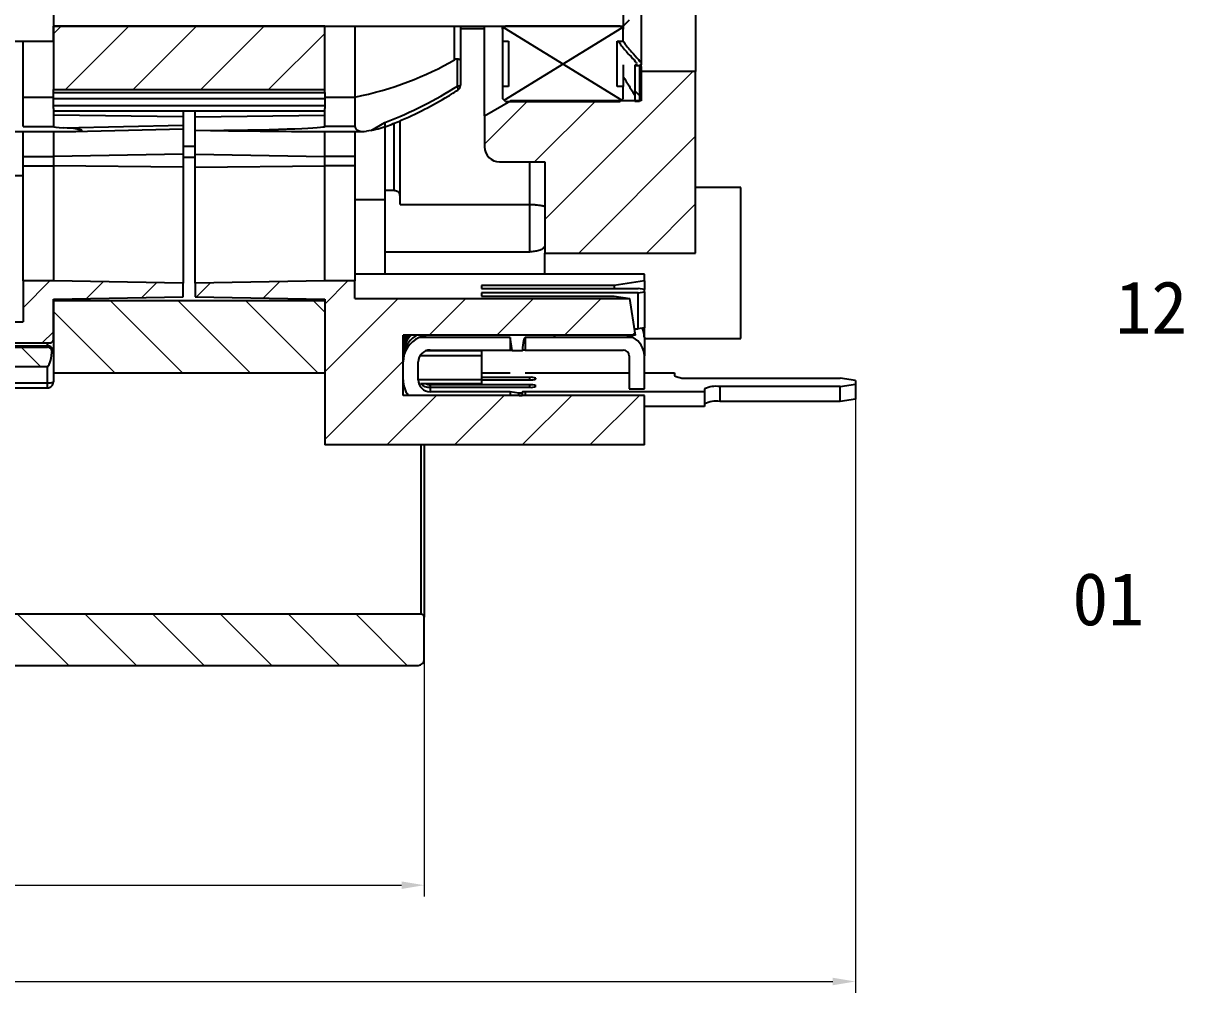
# Model space of a CAD drawing. Header units: millimetres. Extents: x 2517 to 77584, y 486 to 45347.
# Drawn here: x 3208.62 to 3247.11, y 1622.85 to 1655.01 of the extents above; entities that cross this region are included whole.
import ezdxf

# ---------------------------------------------------------------- set-up
doc = ezdxf.new("R2010")
doc.units = ezdxf.units.MM
for name, color, linetype, lineweight in [('填充', 3, 'Continuous', 9), ('实线', 7, 'Continuous', 25), ('尺寸标注', 2, 'Continuous', 9)]:
    doc.layers.add(name, color=color, linetype=linetype, lineweight=lineweight)
doc.styles.add('st', font='txt.shx')
doc.styles.get("Standard").update_dxf_attribs({"font": 'simfang.ttf'})
doc.dimstyles.new('st0.3', dxfattribs={"dimscale": 0.3, "dimtxt": 2.5, "dimasz": 2.5, "dimexe": 1.25, "dimexo": 0, "dimtad": 1, "dimtoh": 1, "dimdec": 3, "dimdsep": 46, "dimtxsty": 'st', "dimcen": 0, "dimclrd": 256, "dimclre": 256, "dimclrt": 256, "dimadec": 4, "dimazin": 2, "dimtfac": 1, "dimtdec": 3, "dimtmove": 0, "dimatfit": 1, "dimfxl": 1, "dimlwd": -1, "dimlwe": -1, "dimarcsym": 0})
pattern_1 = [(135, (124.7836, 11.1538), (-1.122532, -1.122532), [])]
pattern_2 = [(45, (124.7836, 11.1538), (-1.122532, 1.122532), [])]

# ---------------------------------------------------------------- blocks, each defined once
blk = doc.blocks.new('*D322')
at = {"layer": 'Defpoints', "color": 0, "ltscale": 0.1, "transparency": 16777216}
for p in [(3183.115, 1643.96), (3221.915, 1633.91), (3221.915, 1626.42)]:
    blk.add_point(p, dxfattribs=at)
at = {"layer": '尺寸标注', "ltscale": 0.1, "transparency": 16777216}
for p, q in [((3183.115, 1643.96), (3183.115, 1626.045)), ((3221.915, 1633.91), (3221.915, 1626.045)), ((3183.865, 1626.42), (3221.165, 1626.42))]:
    blk.add_line(p, q, dxfattribs=at)
for points in [[(3183.865, 1626.545), (3183.865, 1626.295), (3183.115, 1626.42)], [(3221.165, 1626.545), (3221.165, 1626.295), (3221.915, 1626.42)]]:
    blk.add_solid(points, dxfattribs=at)
at = {"layer": '尺寸标注', "ltscale": 0.1, "transparency": 16777216, "insert": (3203.891, 1626.982), "char_height": 0.75, "attachment_point": 5, "style": 'st'}
blk.add_mtext('38.8', dxfattribs=at)
blk = doc.blocks.new('*D323')
at = {"layer": 'Defpoints', "color": 0, "ltscale": 0.1, "transparency": 16777216}
for p in [(3183.115, 1643.96), (3236.215, 1642.543), (3236.215, 1623.226)]:
    blk.add_point(p, dxfattribs=at)
at = {"layer": '尺寸标注', "ltscale": 0.1, "transparency": 16777216}
for p, q in [((3183.115, 1643.96), (3183.115, 1622.851)), ((3236.215, 1642.543), (3236.215, 1622.851)), ((3183.865, 1623.226), (3235.465, 1623.226))]:
    blk.add_line(p, q, dxfattribs=at)
for points in [[(3183.865, 1623.351), (3183.865, 1623.101), (3183.115, 1623.226)], [(3235.465, 1623.351), (3235.465, 1623.101), (3236.215, 1623.226)]]:
    blk.add_solid(points, dxfattribs=at)
at = {"layer": '尺寸标注', "ltscale": 0.1, "transparency": 16777216, "insert": (3204, 1623.789), "char_height": 0.75, "attachment_point": 5, "style": 'st'}
blk.add_mtext('53.1', dxfattribs=at)

msp = doc.modelspace()

# ---------------------------------------------------------------- hatches: boundary and pattern name
at = {"layer": '填充'}
h = msp.add_hatch(dxfattribs=at)
h.set_pattern_fill('ANSI31', color=256, scale=0.5, style=0)
h.set_pattern_definition(pattern_2)
h.paths.add_polyline_path([(3218.6154, 1652.8102), (3218.6154, 1654.9102), (3209.6154, 1654.9102), (3209.6154, 1652.8102)], flags=0)
h = msp.add_hatch(dxfattribs=at)
h.set_pattern_fill('ANSI31', color=256, scale=0.5, angle=90, style=0)
h.set_pattern_definition(pattern_1)
edge = h.paths.add_edge_path(flags=0)
edge.add_line((3201.0376, 1639.9102), (3201.0555, 1635.6111))
edge.add_spline(control_points=[(3201.0555, 1635.6111), (3201.0556, 1635.5898), (3201.0519, 1635.5683), (3201.0449, 1635.5483), (3201.0379, 1635.5283), (3201.0273, 1635.5092), (3201.0143, 1635.4925), (3201.0008, 1635.4753), (3200.9843, 1635.4602), (3200.9662, 1635.448), (3200.9468, 1635.435), (3200.9251, 1635.4251), (3200.9027, 1635.4188), (3200.8825, 1635.4131), (3200.8613, 1635.4102), (3200.8403, 1635.4102)], knot_values=[0, 0, 0, 0, 0.0000637, 0.0000637, 0.0000637, 0.0001272, 0.0001272, 0.0001272, 0.0001927, 0.0001927, 0.0001927, 0.0002625, 0.0002625, 0.0002625, 0.0003253, 0.0003253, 0.0003253, 0.0003253], weights=[1, 1, 1, 1, 1, 1, 1, 1, 1, 1, 1, 1, 1, 1, 1, 1], degree=3, periodic=0)
edge.add_line((3200.8403, 1635.4102), (3198.1154, 1635.4102))
edge.add_arc((3198.1154, 1635.2102), 0.2, 90, 180)
edge.add_line((3197.9154, 1635.2102), (3197.9154, 1634.5102))
edge.add_arc((3198.0154, 1634.5102), 0.1, 180, 270)
edge.add_line((3198.0154, 1634.4102), (3204.9154, 1634.4102))
edge.add_line((3204.9154, 1634.4102), (3204.9154, 1632.9102))
edge.add_arc((3205.0154, 1632.9102), 0.1, 180, 270)
edge.add_line((3205.0154, 1632.8102), (3206.8154, 1632.8102))
edge.add_arc((3206.8154, 1632.9102), 0.1, 270, 360)
edge.add_line((3206.9154, 1632.9102), (3206.9154, 1633.5102))
edge.add_arc((3207.1154, 1633.5102), 0.2, 90, 180, ccw=False)
edge.add_line((3207.1154, 1633.7102), (3221.7154, 1633.7102))
edge.add_arc((3221.7154, 1633.9102), 0.2, 270, 360)
edge.add_line((3221.9154, 1633.9102), (3221.9154, 1635.3102))
edge.add_arc((3221.8154, 1635.3102), 0.1, 360, 450)
edge.add_line((3221.8154, 1635.4102), (3202.0334, 1635.4102))
edge.add_spline(control_points=[(3202.0334, 1635.4102), (3202.0079, 1635.4102), (3201.9821, 1635.4145), (3201.958, 1635.4229), (3201.9339, 1635.4313), (3201.9108, 1635.444), (3201.8911, 1635.4602), (3201.8721, 1635.4758), (3201.8556, 1635.495), (3201.8434, 1635.5163), (3201.8321, 1635.5361), (3201.8242, 1635.5583), (3201.8206, 1635.5808), (3201.819, 1635.5908), (3201.8182, 1635.601), (3201.8182, 1635.6111)], knot_values=[0, 0, 0, 0, 0.0000765, 0.0000765, 0.0000765, 0.0001532, 0.0001532, 0.0001532, 0.0002269, 0.0002269, 0.0002269, 0.0002953, 0.0002953, 0.0002953, 0.0003253, 0.0003253, 0.0003253, 0.0003253], weights=[1, 1, 1, 1, 1, 1, 1, 1, 1, 1, 1, 1, 1, 1, 1, 1], degree=3, periodic=0)
edge.add_spline(control_points=[(3201.8182, 1635.6111), (3201.8237, 1636.8574), (3201.8294, 1638.1037), (3201.8354, 1639.35), (3201.8378, 1639.8487), (3201.8402, 1640.3474), (3201.8427, 1640.8461)], knot_values=[0.0001809, 0.0001809, 0.0001809, 0.0001809, 0.0039199, 0.0039199, 0.0039199, 0.0054159, 0.0054159, 0.0054159, 0.0054159], weights=[1, 1, 1, 1, 1, 1, 1], degree=3, periodic=0)
edge.add_line((3201.8427, 1640.8461), (3199.6154, 1640.8461))
edge.add_line((3199.6154, 1640.8461), (3199.6154, 1641.6801))
edge.add_line((3199.6154, 1641.6801), (3204.7154, 1641.6801))
edge.add_spline(control_points=[(3204.7154, 1641.6801), (3204.7217, 1641.6801), (3204.7281, 1641.6804), (3204.7344, 1641.681), (3204.7563, 1641.6833), (3204.778, 1641.6896), (3204.7977, 1641.6992), (3204.8174, 1641.7089), (3204.8357, 1641.7221), (3204.8512, 1641.7376), (3204.8642, 1641.7506), (3204.8755, 1641.7655), (3204.8847, 1641.7814), (3204.8979, 1641.8042), (3204.9071, 1641.8297), (3204.9117, 1641.8556), (3204.9142, 1641.8692), (3204.9154, 1641.883), (3204.9154, 1641.8968)], knot_values=[0.0011608, 0.0011608, 0.0011608, 0.0011608, 0.0011798, 0.0011798, 0.0011798, 0.0012461, 0.0012461, 0.0012461, 0.0013123, 0.0013123, 0.0013123, 0.0013675, 0.0013675, 0.0013675, 0.001447, 0.001447, 0.001447, 0.0014885, 0.0014885, 0.0014885, 0.0014885], weights=[1, 1, 1, 1, 1, 1, 1, 1, 1, 1, 1, 1, 1, 1, 1, 1, 1, 1, 1], degree=3, periodic=0)
edge.add_line((3204.9154, 1641.8968), (3204.9154, 1642.7129))
edge.add_spline(control_points=[(3204.9154, 1642.7129), (3204.9154, 1642.7196), (3204.9151, 1642.7264), (3204.9145, 1642.733), (3204.9125, 1642.7578), (3204.9064, 1642.7825), (3204.8968, 1642.8054), (3204.8879, 1642.8264), (3204.8757, 1642.8463), (3204.8609, 1642.8636), (3204.8471, 1642.8796), (3204.8307, 1642.8938), (3204.8127, 1642.9048), (3204.8096, 1642.9067), (3204.8065, 1642.9085), (3204.8034, 1642.9102)], knot_values=[0.0001959, 0.0001959, 0.0001959, 0.0001959, 0.000216, 0.000216, 0.000216, 0.0002908, 0.0002908, 0.0002908, 0.0003595, 0.0003595, 0.0003595, 0.0004231, 0.0004231, 0.0004231, 0.0004338, 0.0004338, 0.0004338, 0.0004338], weights=[1, 1, 1, 1, 1, 1, 1, 1, 1, 1, 1, 1, 1, 1, 1, 1], degree=3, periodic=0)
edge.add_line((3204.8034, 1642.9102), (3204.9154, 1642.9102))
edge.add_line((3204.9154, 1642.9102), (3204.9154, 1643.6253))
edge.add_line((3204.9154, 1643.6253), (3209.4154, 1643.6253))
edge.add_ellipse((3209.4154, 1644.9037), major_axis=(0, 1.2785), ratio=0.1564345, start_angle=180, end_angle=230.52239)
edge.add_arc((3209.4154, 1644.1108), 0.1557, 352.65778, 450)
edge.add_line((3209.4154, 1644.2665), (3204.9154, 1644.2665))
edge.add_line((3204.9154, 1644.2665), (3204.9154, 1644.3102))
edge.add_line((3204.9154, 1644.3102), (3199.6154, 1644.3102))
edge.add_line((3199.6154, 1644.3102), (3199.6154, 1646.7102))
edge.add_arc((3199.8154, 1646.7102), 0.2, 90, 180, ccw=False)
edge.add_line((3199.8154, 1646.9102), (3200.4154, 1646.9102))
edge.add_arc((3200.4154, 1647.1102), 0.2, 270, 360)
edge.add_line((3200.6154, 1647.1102), (3200.6154, 1647.7102))
edge.add_arc((3200.4154, 1647.7102), 0.2, 360, 450)
edge.add_line((3200.4154, 1647.9102), (3199.8154, 1647.9102))
edge.add_arc((3199.8154, 1648.1102), 0.2, 180, 270, ccw=False)
edge.add_line((3199.6154, 1648.1102), (3199.6154, 1650.0177))
edge.add_line((3199.6154, 1650.0177), (3200.4189, 1650.1074))
edge.add_ellipse((3200.4154, 1651.3857), major_axis=(0, -1.2785), ratio=0.1564345, start_angle=1, end_angle=40.27003)
edge.add_line((3200.5447, 1650.4102), (3204.3154, 1650.4102))
edge.add_line((3204.3154, 1650.4102), (3204.3154, 1651.9352))
edge.add_line((3204.3154, 1651.9352), (3203.4494, 1652.4352))
edge.add_line((3203.4494, 1652.4352), (3199.6154, 1652.4352))
edge.add_line((3199.6154, 1652.4352), (3199.6154, 1653.1602))
edge.add_arc((3199.4154, 1653.1602), 0.2, 360, 450)
edge.add_line((3199.4154, 1653.3602), (3198.1154, 1653.3602))
edge.add_arc((3198.1154, 1653.1602), 0.2, 90, 180)
edge.add_line((3197.9154, 1653.1602), (3197.9154, 1640.1102))
edge.add_arc((3198.1154, 1640.1102), 0.2, 180, 270)
edge.add_line((3198.1154, 1639.9102), (3201.0376, 1639.9102))
h = msp.add_hatch(dxfattribs=at)
h.set_pattern_fill('ANSI31', color=256, scale=0.5, style=0)
h.set_pattern_definition(pattern_2)
edge = h.paths.add_edge_path(flags=0)
edge.add_line((3225.9154, 1650.4102), (3225.9154, 1647.3816))
edge.add_line((3225.9154, 1647.3816), (3230.9154, 1647.3816))
edge.add_line((3230.9154, 1647.3816), (3230.9154, 1653.4102))
edge.add_line((3230.9154, 1653.4102), (3229.1154, 1653.4102))
edge.add_line((3229.1154, 1653.4102), (3229.1154, 1652.4352))
edge.add_line((3229.1154, 1652.4352), (3224.7814, 1652.4352))
edge.add_line((3224.7814, 1652.4352), (3223.9154, 1651.9352))
edge.add_line((3223.9154, 1651.9352), (3223.9154, 1650.9102))
edge.add_arc((3224.4154, 1650.9102), 0.5, 180, 270)
edge.add_line((3224.4154, 1650.4102), (3225.9154, 1650.4102))
h = msp.add_hatch(dxfattribs=at)
h.set_pattern_fill('ANSI31', color=256, scale=0.4, style=0)
h.set_pattern_definition([(45, (124.7836, 11.1538), (-0.8980256, 0.8980256), [])])
edge = h.paths.add_edge_path(flags=0)
edge.add_line((3213.9154, 1646.3851), (3209.6154, 1646.4602))
edge.add_line((3209.6154, 1646.4602), (3208.6154, 1646.4602))
edge.add_line((3208.6154, 1646.4602), (3208.6154, 1645.1102))
edge.add_line((3208.6154, 1645.1102), (3208.2154, 1645.1102))
edge.add_arc((3208.2154, 1645.0102), 0.1, 90, 180)
edge.add_line((3208.1154, 1645.0102), (3208.1154, 1644.5102))
edge.add_arc((3208.2154, 1644.5102), 0.1, 180, 270)
edge.add_line((3208.2154, 1644.4102), (3209.5154, 1644.4102))
edge.add_arc((3209.5154, 1644.5102), 0.1, 270, 360)
edge.add_line((3209.6154, 1644.5102), (3209.6154, 1645.8602))
edge.add_line((3209.6154, 1645.8602), (3213.9154, 1645.9352))
edge.add_line((3213.9154, 1645.9352), (3213.9154, 1646.3851))
h = msp.add_hatch(dxfattribs=at)
h.set_pattern_fill('ANSI31', color=256, scale=0.5, style=0)
h.set_pattern_definition(pattern_2)
h.paths.add_polyline_path([(3214.3154, 1646.3851), (3214.3154, 1645.9352), (3218.6154, 1645.8602), (3218.6154, 1641.0207), (3229.2154, 1641.0207), (3229.2154, 1642.6664), (3221.2154, 1642.6664), (3221.2154, 1644.6656), (3228.9276, 1644.6656), (3228.7376, 1645.8805), (3219.6154, 1645.8805), (3219.6154, 1646.4602), (3218.6154, 1646.4602)], flags=0)
h = msp.add_hatch(dxfattribs=at)
h.set_pattern_fill('ANSI31', color=256, scale=0.5, angle=90, style=0)
h.set_pattern_definition(pattern_1)
h.paths.add_polyline_path([(3209.6154, 1645.8102), (3209.6154, 1643.4102), (3218.6154, 1643.4102), (3218.6154, 1645.8102)], flags=0)
at = {"layer": '实线'}
h = msp.add_hatch(dxfattribs=at)
h.set_pattern_fill('ANSI31', color=256, angle=90, style=0)
h.set_pattern_definition([(135, (3400.0157, 1827.389), (-2.245064, -2.245064), [])])
edge = h.paths.add_edge_path(flags=0)
edge.add_spline(control_points=[(3229.053, 1652.4145), (3229.0528, 1652.5926), (3229.0527, 1652.7708), (3229.053, 1652.9489), (3229.0531, 1653.0594), (3229.0534, 1653.1699), (3229.0538, 1653.2804), (3229.0542, 1653.391), (3229.0547, 1653.5015), (3229.0555, 1653.612)], knot_values=[0, 0, 0, 0, 0.0005343, 0.0005343, 0.0005343, 0.0008659, 0.0008659, 0.0008659, 0.0011975, 0.0011975, 0.0011975, 0.0011975], weights=[1, 1, 1, 1, 1, 1, 1, 1, 1, 1], degree=3, periodic=0)
edge.add_spline(control_points=[(3229.0555, 1653.612), (3229.0428, 1653.6121), (3229.0298, 1653.6122), (3229.0169, 1653.6123), (3229.004, 1653.6124), (3228.9911, 1653.6126), (3228.9781, 1653.6127), (3228.9523, 1653.6129), (3228.9264, 1653.613), (3228.9006, 1653.6132)], knot_values=[0, 0, 0, 0, 0.0000388, 0.0000388, 0.0000388, 0.0000776, 0.0000776, 0.0000776, 0.0001552, 0.0001552, 0.0001552, 0.0001552], weights=[1, 1, 1, 1, 1, 1, 1, 1, 1, 1], degree=3, periodic=0)
edge.add_spline(control_points=[(3228.9006, 1653.6132), (3228.9, 1653.5125), (3228.8998, 1653.4118), (3228.8996, 1653.3112), (3228.8995, 1653.2105), (3228.8995, 1653.1099), (3228.8995, 1653.0092), (3228.8995, 1652.811), (3228.8999, 1652.6128), (3228.9004, 1652.4145)], knot_values=[0, 0, 0, 0, 0.000302, 0.000302, 0.000302, 0.0006039, 0.0006039, 0.0006039, 0.0011986, 0.0011986, 0.0011986, 0.0011986], weights=[1, 1, 1, 1, 1, 1, 1, 1, 1, 1], degree=3, periodic=0)
edge.add_spline(control_points=[(3228.9004, 1652.4145), (3228.9258, 1652.4146), (3228.9513, 1652.4146), (3228.9767, 1652.4145), (3228.9894, 1652.4145), (3229.0021, 1652.4145), (3229.0149, 1652.4145), (3229.0276, 1652.4145), (3229.0403, 1652.4145), (3229.053, 1652.4145)], knot_values=[0, 0, 0, 0, 0.0000763, 0.0000763, 0.0000763, 0.0001145, 0.0001145, 0.0001145, 0.0001526, 0.0001526, 0.0001526, 0.0001526], weights=[1, 1, 1, 1, 1, 1, 1, 1, 1, 1], degree=3, periodic=0)
h = msp.add_hatch(dxfattribs=at)
h.set_pattern_fill('ANSI31', color=256, angle=180, style=0)
h.set_pattern_definition([(225, (3400.0157, 1827.389), (2.245064, -2.245064), [])])
edge = h.paths.add_edge_path(flags=0)
edge.add_line((3224.7654, 1644.5841), (3224.8318, 1644.1593))
edge.add_line((3224.8318, 1644.1593), (3225.1712, 1644.1593))
edge.add_ellipse((3225.2654, 1643.9449), major_axis=(0, -0.6392), ratio=0.1564345, start_angle=180, end_angle=250.39744, ccw=False)
edge.add_line((3225.2654, 1644.5841), (3228.8412, 1644.5841))
edge.add_ellipse((3228.5154, 1643.9568), major_axis=(0, -0.7087), ratio=0.9876883, start_angle=152.26118, end_angle=179.99996)
edge.add_line((3228.5154, 1644.6656), (3222.1154, 1644.6656))
edge.add_ellipse((3222.1154, 1643.7544), major_axis=(0, -0.9112), ratio=0.9876883, start_angle=180, end_angle=204.40992)
edge.add_line((3221.7434, 1644.5841), (3224.7654, 1644.5841))

# ---------------------------------------------------------------- linework, layer by layer
for p, q in [((3230.9154, 1659.4102), (3230.9154, 1653.4102)), ((3229.1154, 1658.2008), (3229.1154, 1653.6335)), ((3209.6154, 1656.4102), (3209.6154, 1652.8102)), ((3218.6154, 1654.9102), (3209.6154, 1654.9102)), ((3209.6154, 1654.9102), (3228.5154, 1654.9102)), ((3209.6154, 1654.4102), (3209.6154, 1654.9102)), ((3218.6154, 1652.8102), (3218.6154, 1654.9102)), ((3219.6154, 1654.9102), (3219.6154, 1652.5579)), ((3222.9211, 1653.7985), (3222.9211, 1654.9102)), ((3223.1154, 1654.9102), (3223.1154, 1653.7778)), ((3223.9154, 1654.8222), (3223.1154, 1654.8222)), ((3223.9154, 1651.9352), (3223.9154, 1654.9102)), ((3224.5154, 1654.8102), (3224.6154, 1654.9102)), ((3224.5154, 1654.8102), (3224.5154, 1654.9102)), ((3224.5154, 1654.8102), (3224.5154, 1654.4102)), ((3228.4154, 1654.9102), (3224.6154, 1654.9102)), ((3228.4154, 1654.9102), (3228.5154, 1654.8102)), ((3228.7154, 1655.1102), (3228.5154, 1654.9102)), ((3228.5154, 1654.9102), (3228.5154, 1654.8102)), ((3228.5154, 1654.4102), (3228.5154, 1654.8102)), ((3203.6154, 1654.4102), (3209.6154, 1654.4102)), ((3208.6154, 1652.5579), (3208.6154, 1654.4102)), ((3224.5154, 1654.4102), (3224.5154, 1652.9102)), ((3224.5154, 1654.4102), (3224.7154, 1654.4102)), ((3224.7154, 1654.4102), (3224.7154, 1652.9102)), ((3228.3154, 1654.4102), (3228.5154, 1654.4102)), ((3228.3154, 1652.9102), (3228.3154, 1654.4102)), ((3223.0154, 1652.9276), (3223.0154, 1653.8222)), ((3223.1154, 1653.7778), (3223.1154, 1652.9547)), ((3228.5154, 1653.6267), (3228.5154, 1652.9102)), ((3229.1154, 1653.5719), (3229.1154, 1653.4102)), ((3230.9154, 1653.4102), (3229.1154, 1653.4102)), ((3229.1154, 1653.4102), (3229.1154, 1652.4352)), ((3230.9154, 1647.3816), (3230.9154, 1653.4102)), ((3224.7154, 1652.9102), (3224.5154, 1652.9102)), ((3224.5154, 1652.9102), (3224.5154, 1652.5102)), ((3228.5154, 1652.9102), (3228.3154, 1652.9102)), ((3228.5154, 1652.5102), (3228.5154, 1652.9102)), ((3208.6154, 1652.5579), (3209.6154, 1652.5579)), ((3208.6154, 1651.5888), (3208.6154, 1652.5579)), ((3209.6154, 1652.8102), (3218.6154, 1652.8102)), ((3209.6154, 1652.7112), (3209.6154, 1652.8102)), ((3209.6154, 1652.7112), (3218.6154, 1652.7112)), ((3209.6154, 1652.4994), (3209.6154, 1652.7112)), ((3218.6154, 1652.4994), (3209.6154, 1652.4994)), ((3209.6154, 1652.2764), (3209.6154, 1652.4994)), ((3218.6154, 1652.7112), (3218.6154, 1652.8102)), ((3218.6154, 1652.7112), (3218.6154, 1652.4994)), ((3218.6154, 1652.5579), (3219.6154, 1652.5579)), ((3218.6154, 1652.4994), (3218.6154, 1652.2764)), ((3219.6154, 1652.5579), (3219.6154, 1651.5888)), ((3223.9154, 1651.9352), (3224.7814, 1652.4352)), ((3224.6154, 1652.4102), (3224.5154, 1652.5102)), ((3229.1154, 1652.4352), (3224.7814, 1652.4352)), ((3228.5154, 1652.5102), (3228.4154, 1652.4102)), ((3209.6154, 1652.2764), (3218.6154, 1652.2764)), ((3209.6154, 1652.1846), (3209.6154, 1652.2764)), ((3209.6154, 1652.1846), (3209.6154, 1651.9652)), ((3209.6154, 1652.1076), (3218.6154, 1652.1076)), ((3213.9154, 1652.1076), (3213.9154, 1651.9102)), ((3214.3154, 1651.9102), (3214.3154, 1652.1076)), ((3218.6154, 1652.2764), (3218.6154, 1652.1846)), ((3218.6154, 1651.9652), (3218.6154, 1652.1846)), ((3224.6154, 1652.4102), (3228.4154, 1652.4102)), ((3209.6154, 1651.9652), (3209.6154, 1651.5888)), ((3213.9154, 1651.9102), (3209.6154, 1651.9652)), ((3213.9154, 1651.9102), (3213.9154, 1651.628)), ((3214.3154, 1651.9102), (3218.6154, 1651.9652)), ((3214.3154, 1651.4634), (3214.3154, 1651.9102)), ((3218.6154, 1651.5888), (3218.6154, 1651.9652)), ((3220.154, 1651.4503), (3220.6129, 1651.7171)), ((3220.9154, 1649.4571), (3220.9154, 1651.691)), ((3221.1154, 1648.9982), (3221.1154, 1651.7785)), ((3223.9154, 1651.9352), (3223.9154, 1650.9102)), ((3208.3232, 1651.42), (3209.9942, 1651.42)), ((3208.6154, 1651.5888), (3209.6154, 1651.5888)), ((3208.6154, 1650.5947), (3208.6154, 1651.42)), ((3209.6154, 1651.42), (3209.6154, 1650.5947)), ((3209.9622, 1651.5415), (3213.9154, 1651.628)), ((3210.296, 1651.4223), (3213.9154, 1651.5014)), ((3213.9154, 1651.628), (3213.9154, 1651.5014)), ((3213.9154, 1651.5014), (3213.9154, 1650.6648)), ((3214.3154, 1651.4634), (3214.8243, 1651.4523)), ((3214.3154, 1650.6648), (3214.3154, 1651.4634)), ((3218.225, 1651.42), (3219.9076, 1651.42)), ((3219.6154, 1651.5888), (3218.6154, 1651.5888)), ((3218.6154, 1650.5947), (3218.6154, 1651.42)), ((3219.6154, 1651.42), (3219.6154, 1650.5947)), ((3220.154, 1651.4503), (3219.998, 1651.4269)), ((3220.6154, 1649.1511), (3220.6154, 1651.57)), ((3214.3154, 1650.9226), (3213.9154, 1650.9226)), ((3208.6154, 1650.5947), (3209.6154, 1650.5947)), ((3208.6154, 1650.2849), (3208.6154, 1650.5947)), ((3213.9154, 1650.6648), (3209.6154, 1650.5947)), ((3209.6154, 1650.5947), (3209.6154, 1650.2849)), ((3213.9154, 1650.6648), (3213.9154, 1650.2387)), ((3214.3154, 1650.551), (3213.9154, 1650.551)), ((3214.3154, 1650.6648), (3218.6154, 1650.5947)), ((3214.3154, 1650.2387), (3214.3154, 1650.6648)), ((3219.6154, 1650.5947), (3218.6154, 1650.5947)), ((3218.6154, 1650.2849), (3218.6154, 1650.5947)), ((3219.6154, 1650.5947), (3219.6154, 1650.2849)), ((3208.6154, 1650.2849), (3209.6154, 1650.2849)), ((3208.6154, 1646.4602), (3208.6154, 1650.2849)), ((3209.6154, 1650.2849), (3209.6154, 1646.4602)), ((3213.9154, 1650.2387), (3209.6154, 1650.2849)), ((3213.9154, 1650.2387), (3213.9154, 1646.3851)), ((3214.3154, 1650.2387), (3218.6154, 1650.2849)), ((3214.3154, 1646.3851), (3214.3154, 1650.2387)), ((3218.6154, 1646.4602), (3218.6154, 1650.2849)), ((3219.6154, 1650.2849), (3218.6154, 1650.2849)), ((3219.6154, 1650.2849), (3219.6154, 1646.4602)), ((3224.4154, 1650.4102), (3225.9154, 1650.4102)), ((3225.4154, 1648.9982), (3225.4154, 1650.4102)), ((3225.9154, 1650.4102), (3225.9154, 1647.3816)), ((3208.2154, 1649.9556), (3208.6154, 1649.9556)), ((3220.9154, 1649.4571), (3220.6154, 1649.4571)), ((3232.4154, 1649.556), (3230.9154, 1649.556)), ((3232.4154, 1644.556), (3232.4154, 1649.556)), ((3220.6154, 1649.1511), (3219.6154, 1649.1511)), ((3220.6154, 1646.6857), (3220.6154, 1649.1511)), ((3221.1154, 1648.9982), (3225.4154, 1648.9982)), ((3225.4154, 1647.4293), (3225.4154, 1648.9982)), ((3220.6154, 1647.4293), (3225.4154, 1647.4293)), ((3225.9154, 1647.3816), (3230.9154, 1647.3816)), ((3225.9154, 1646.6857), (3225.9154, 1647.3816)), ((3229.2154, 1646.6857), (3219.6154, 1646.6857)), ((3229.2154, 1646.4706), (3229.2154, 1646.6857)), ((3209.6154, 1646.4602), (3208.6154, 1646.4602)), ((3208.6154, 1646.4602), (3208.6154, 1645.1102)), ((3213.9154, 1646.3851), (3209.6154, 1646.4602)), ((3213.9154, 1645.9352), (3213.9154, 1646.3851)), ((3218.6154, 1646.4602), (3214.3154, 1646.3851)), ((3214.3154, 1646.3851), (3214.3154, 1645.9352)), ((3219.6154, 1646.4602), (3218.6154, 1646.4602)), ((3219.6154, 1645.8805), (3219.6154, 1646.4602)), ((3228.2154, 1646.3142), (3223.8154, 1646.3142)), ((3223.8154, 1646.3142), (3223.8154, 1646.2125)), ((3229.2154, 1646.4706), (3228.2154, 1646.3142)), ((3228.2154, 1646.3142), (3228.2154, 1646.2125)), ((3229.2154, 1646.4706), (3229.2154, 1646.1812)), ((3209.6154, 1645.8602), (3213.9154, 1645.9352)), ((3214.3154, 1645.9352), (3218.6154, 1645.8602)), ((3223.8154, 1646.2125), (3229.0154, 1646.2125)), ((3229.0154, 1646.0639), (3223.8154, 1646.0639)), ((3223.8154, 1646.0639), (3223.8154, 1645.9622)), ((3223.8154, 1645.9622), (3228.2154, 1645.9622)), ((3228.2154, 1645.9622), (3228.7376, 1645.8805)), ((3229.2154, 1646.1812), (3229.0154, 1646.2125)), ((3229.0154, 1646.0639), (3229.2154, 1646.0952)), ((3229.0154, 1644.8787), (3229.0154, 1646.0639)), ((3229.2154, 1646.0952), (3229.2154, 1646.1812)), ((3229.2154, 1646.0952), (3229.2154, 1644.91)), ((3209.6154, 1644.5102), (3209.6154, 1645.8602)), ((3209.6154, 1645.8102), (3218.6154, 1645.8102)), ((3209.6154, 1645.8102), (3209.6154, 1643.4102)), ((3218.6154, 1645.8602), (3218.6154, 1641.0207)), ((3218.6154, 1645.8102), (3218.6154, 1643.4102)), ((3219.6154, 1645.8805), (3228.7376, 1645.8805)), ((3228.9276, 1644.6656), (3228.7376, 1645.8805)), ((3208.2154, 1645.1102), (3208.6154, 1645.1102)), ((3228.8943, 1644.8787), (3229.0154, 1644.8787)), ((3229.2154, 1644.91), (3229.0154, 1644.8787)), ((3229.2154, 1644.5979), (3229.2154, 1644.91)), ((3208.2154, 1644.4102), (3209.5154, 1644.4102)), ((3209.4154, 1644.3108), (3209.4154, 1644.4102)), ((3228.9276, 1644.6656), (3221.2154, 1644.6656)), ((3221.2154, 1642.6664), (3221.2154, 1644.6656)), ((3221.2816, 1644.4732), (3221.2154, 1644.4732)), ((3221.2809, 1644.4713), (3221.2154, 1644.4713)), ((3221.2154, 1644.4009), (3221.2555, 1644.4009)), ((3224.7654, 1644.5841), (3221.7434, 1644.5841)), ((3228.5154, 1644.6656), (3222.1154, 1644.6656)), ((3224.8318, 1644.1593), (3224.7654, 1644.5841)), ((3224.7654, 1644.5841), (3224.7654, 1644.1697)), ((3228.8412, 1644.5841), (3225.2654, 1644.5841)), ((3225.2654, 1644.5841), (3225.2654, 1644.1697)), ((3229.2154, 1644.5979), (3229.2154, 1643.9722)), ((3229.2154, 1644.556), (3232.4154, 1644.556)), ((3204.9154, 1644.3108), (3209.4154, 1644.3108)), ((3204.9154, 1644.2665), (3209.4154, 1644.2665)), ((3209.4154, 1644.2665), (3209.4154, 1644.3108)), ((3221.2209, 1644.2293), (3221.2154, 1644.2293)), ((3221.2816, 1644.2229), (3221.2154, 1644.2229)), ((3221.2809, 1644.221), (3221.2154, 1644.221)), ((3221.2154, 1644.1506), (3221.2555, 1644.1506)), ((3221.2209, 1643.979), (3221.2154, 1643.979)), ((3223.8154, 1643.979), (3221.773, 1643.979)), ((3221.9925, 1644.1506), (3223.8154, 1644.1506)), ((3222.1154, 1644.1697), (3224.7654, 1644.1697)), ((3223.8154, 1644.1697), (3223.8154, 1644.1506)), ((3223.8154, 1644.1506), (3223.8154, 1643.979)), ((3223.8154, 1643.979), (3223.8154, 1643.1889)), ((3224.7654, 1644.1697), (3224.8318, 1644.1593)), ((3224.8318, 1644.1593), (3225.1712, 1644.1593)), ((3225.2654, 1644.1697), (3228.5154, 1644.1697)), ((3228.7154, 1643.9722), (3228.7154, 1642.8857)), ((3229.2154, 1642.8857), (3229.2154, 1643.9722)), ((3204.9154, 1643.6253), (3209.4154, 1643.6253)), ((3209.4154, 1643.0819), (3209.4154, 1643.6253)), ((3221.7154, 1643.182), (3221.7154, 1643.7747)), ((3209.6154, 1643.4102), (3218.6154, 1643.4102)), ((3209.6154, 1643.4102), (3209.6154, 1643.1132)), ((3223.8154, 1643.4127), (3224.7654, 1643.4127)), ((3225.4154, 1643.2641), (3223.8154, 1643.2641)), ((3225.2654, 1643.4127), (3228.7154, 1643.4127)), ((3225.4154, 1643.1859), (3225.4154, 1643.2641)), ((3225.6154, 1643.2172), (3225.6154, 1643.2328)), ((3229.2154, 1643.4127), (3230.2154, 1643.4127)), ((3230.2154, 1643.4127), (3230.2154, 1643.3188)), ((3230.7154, 1643.2406), (3235.7154, 1643.2406)), ((3236.2154, 1643.1624), (3235.7154, 1643.2406)), ((3204.9154, 1643.0819), (3209.4154, 1643.0819)), ((3204.9154, 1642.9132), (3209.4154, 1642.9132)), ((3209.4154, 1642.9132), (3209.4154, 1643.0819)), ((3209.4154, 1642.9132), (3209.4154, 1642.9132)), ((3221.2154, 1643.0623), (3221.2236, 1643.0623)), ((3221.2154, 1642.9189), (3221.2557, 1642.9189)), ((3221.7281, 1643.1889), (3223.8154, 1643.1889)), ((3221.7964, 1643.0623), (3223.8154, 1643.0623)), ((3222.1154, 1643.0623), (3222.1154, 1643.0138)), ((3225.4154, 1643.0138), (3222.1154, 1643.0138)), ((3222.1154, 1643.0138), (3222.1154, 1642.9356)), ((3222.1154, 1642.9356), (3222.1154, 1642.787)), ((3222.1154, 1642.9356), (3225.4154, 1642.9356)), ((3223.8154, 1643.1889), (3223.8154, 1643.0623)), ((3223.8154, 1643.1859), (3225.4154, 1643.1859)), ((3225.4154, 1642.9356), (3225.4154, 1643.0138)), ((3225.6154, 1642.9669), (3225.6154, 1642.9825)), ((3228.7154, 1642.8857), (3229.2154, 1642.8857)), ((3231.2154, 1642.8808), (3231.2154, 1642.787)), ((3235.7154, 1642.959), (3231.7154, 1642.959)), ((3231.7154, 1642.959), (3231.7154, 1642.4652)), ((3235.7154, 1642.959), (3236.2154, 1643.0373)), ((3235.7154, 1642.4652), (3235.7154, 1642.959)), ((3236.2154, 1643.1624), (3236.2154, 1643.0373)), ((3236.2154, 1643.0373), (3236.2154, 1642.5434)), ((3229.2154, 1642.6664), (3221.2154, 1642.6664)), ((3224.7654, 1642.787), (3222.1154, 1642.787)), ((3224.7654, 1642.787), (3224.7654, 1642.6664)), ((3225.0536, 1642.7419), (3224.7654, 1642.787)), ((3225.0654, 1642.6664), (3225.0536, 1642.7419)), ((3225.1654, 1642.7419), (3225.0536, 1642.7419)), ((3225.0654, 1642.6664), (3225.1654, 1642.6664)), ((3225.1654, 1642.7713), (3225.1654, 1642.7419)), ((3225.1654, 1642.7419), (3225.1654, 1642.6664)), ((3231.2154, 1642.787), (3225.2654, 1642.787)), ((3225.2654, 1642.787), (3225.2654, 1642.6664)), ((3229.2154, 1641.0207), (3229.2154, 1642.6664)), ((3231.2154, 1642.787), (3231.2154, 1642.2931)), ((3235.7154, 1642.4652), (3231.7154, 1642.4652)), ((3236.2154, 1642.5434), (3235.7154, 1642.4652)), ((3231.2154, 1642.2931), (3229.2154, 1642.2931)), ((3229.2154, 1641.0207), (3218.6154, 1641.0207)), ((3221.8154, 1635.4102), (3221.8154, 1641.0207)), ((3221.9154, 1641.0207), (3221.9154, 1635.3102)), ((3221.8154, 1635.4102), (3202.0334, 1635.4102)), ((3221.9154, 1633.9102), (3221.9154, 1635.3102)), ((3207.1154, 1633.7102), (3221.7154, 1633.7102))]:
    msp.add_line(p, q, dxfattribs=at)
at = {"layer": '实线', "ltscale": 0.1}
msp.add_line((3228.5154, 1657.9102), (3228.5154, 1654.9102), dxfattribs=at)
at = {"layer": '实线', "color": 3, "ltscale": 0.1}
for p, q in [((3224.5654, 1654.8602), (3228.4654, 1652.4602)), ((3224.5654, 1652.4602), (3228.4654, 1654.8602))]:
    msp.add_line(p, q, dxfattribs=at)
at = {"layer": '实线', "flags": 128}
for points in [[(3223.0246, 1652.7871), (3223.0318, 1652.7938), (3223.0403, 1652.8153), (3223.0402, 1652.8463), (3223.0317, 1652.8845), (3223.0154, 1652.9276)], [(3220.5838, 1651.5572), (3220.596, 1651.5643), (3220.6061, 1651.5758), (3220.6139, 1651.5916), (3220.6191, 1651.6112), (3220.6216, 1651.6342), (3220.6214, 1651.66), (3220.6185, 1651.6878), (3220.6129, 1651.7171)], [(3221.2184, 1644.4732), (3221.2327, 1644.5738), (3221.2564, 1644.6656)], [(3209.5697, 1644.0909), (3209.5801, 1644.0931), (3209.5893, 1644.0953), (3209.5971, 1644.0977), (3209.6036, 1644.1002), (3209.6087, 1644.1028), (3209.6124, 1644.1054), (3209.6146, 1644.1081), (3209.6154, 1644.1108)]]:
    msp.add_lwpolyline(points, dxfattribs=at)
at = {"layer": '实线'}
for centre, radius, start, end in [((3223.0298, 1653.0723), 0.1455, 264.30107, 306.01978), ((3222.9154, 1652.9547), 0.2, 303.11954, 360), ((3224.4154, 1650.9102), 0.5, 180, 270), ((3228.5307, 1644.5977), 0.6846, 0.01805, 26.11013), ((3209.5154, 1644.5102), 0.1, 270, 0), ((3222.1039, 1643.772), 0.8885, 113.93255, 179.82925), ((3222.1005, 1644.0347), 0.8854, 134.55606, 167.72694), ((3222.0968, 1644.2862), 0.8816, 154.51363, 167.75747), ((3222.1053, 1643.8835), 0.8907, 118.12497, 166.1124), ((3222.099, 1644.1369), 0.8838, 143.25878, 166.20926), ((3228.525, 1643.9704), 0.6904, 0.1498, 62.74161), ((3209.4154, 1644.1108), 0.2, 0.00125, 90.00169), ((3209.4154, 1644.1108), 0.1557, 352.65778, 90), ((3222.1129, 1643.7722), 0.3976, 89.64708, 179.64327), ((3225.2515, 1643.8632), 0.3069, 87.41385, 105.17936), ((3228.5166, 1643.971), 0.1988, 0.3569, 90.35262), ((3225.4642, 1642.921), 0.3465, 64.12612, 98.09193), ((3225.4641, 1643.529), 0.3466, 261.90952, 295.87244), ((3230.5934, 1644.0984), 0.8664, 244.12686, 278.09125), ((3209.4642, 1643.425), 0.3465, 261.90799, 295.87397), ((3209.4154, 1643.1132), 0.2, 269.99328, 359.99391), ((3222.0974, 1643.1827), 0.882, 180.04255, 215.82844), ((3222.1129, 1643.1845), 0.3976, 180.35673, 270.35292), ((3225.4642, 1642.6707), 0.3465, 64.12612, 98.09193), ((3225.4642, 1643.2787), 0.3465, 261.90807, 295.87388), ((3231.5934, 1642.1013), 0.8663, 81.9083, 115.87393), ((3225.241, 1642.6154), 0.1733, 81.90744, 115.87452), ((3231.5934, 1641.6075), 0.8663, 81.90825, 115.87377), ((3221.8154, 1635.3102), 0.1, 0, 90), ((3221.7154, 1633.9102), 0.2, 270, 0)]:
    msp.add_arc(centre, radius, start, end, dxfattribs=at)
for centre, major_axis, ratio, start_param, end_param in [((3218.1531, 1656.4424), (-7.1822, -0.9547), 0.562787, 1.7005735, 2.219622), ((3216.027, 1656.2503), (-9.8728, -1.3003), 0.5572934, 1.9791811, 2.2812706), ((3221.0734, 1651.62), (-11.458, -0.0313), 0.01724, 6.2831382, 6.5297975), ((3207.1574, 1651.62), (-11.458, 0.0313), 0.01724, 2.3038817, 3.1416397), ((3207.1574, 1651.62), (-11.458, 0.1932), 0.0045164, 2.3039108, 2.8798694), ((3219.9618, 1651.62), (-0.3454, -0.046), 0.5634697, 6.2083405, 7.8838566), ((3222.1154, 1643.7544), (0, -0.9112), 0.9876883, 3.1415927, 3.5676261), ((3225.2654, 1643.9449), (0, -0.6392), 0.1564345, 3.1415927, 4.3702598), ((3228.5154, 1643.9568), (0, -0.7087), 0.9876883, 2.6574589, 3.141592), ((3209.4154, 1644.9037), (0, 1.2785), 0.1564345, 3.1415927, 4.0233747), ((3222.1154, 1643.3307), (-0.3068, -0.2823), 0.9090537, 6.20062, 7.1573303), ((3222.1154, 1643.4089), (-0.3068, 0.2823), 0.9090537, 1.8532726, 2.2674476)]:
    msp.add_ellipse(centre, major_axis=major_axis, ratio=ratio, start_param=start_param, end_param=end_param, dxfattribs=at)
for points, knots in [([(3228.3398, 1654.432), (3228.3782, 1654.3746), (3228.5014, 1654.1904), (3228.7213, 1653.9589), (3228.9067, 1653.762), (3228.9473, 1653.6921), (3228.9608, 1653.6688)], [0, 0, 0, 0, 0.15358031, 0.49240028, 0.83064495, 1, 1, 1, 1]), ([(3228.5154, 1654.4177), (3228.5399, 1654.3806), (3228.6505, 1654.2131), (3228.8614, 1653.9862), (3229.0531, 1653.7728), (3229.0958, 1653.6971), (3229.1104, 1653.6713)], [0, 0, 0, 0, 0.1000597, 0.4506715, 0.812336, 1, 1, 1, 1]), ([(3223.0154, 1653.8222), (3222.9979, 1653.8222), (3222.9654, 1653.8223), (3222.9351, 1653.8061), (3222.9211, 1653.7985)], [0, 0, 0, 0, 0.5381154, 1, 1, 1, 1]), ([(3223.1154, 1653.7778), (3223.1154, 1653.7781), (3223.1152, 1653.7844), (3223.1058, 1653.7961), (3223.0711, 1653.8117), (3223.034, 1653.8187), (3223.0154, 1653.8222)], [0, 0, 0, 0, 0.0152474, 0.3658349, 0.6825513, 1, 1, 1, 1]), ([(3228.9004, 1653.6131), (3228.9001, 1653.5125), (3228.8995, 1653.3112), (3228.8994, 1652.9116), (3228.9, 1652.6128), (3228.9004, 1652.4145)], [0, 0, 0, 0, 0.2519386, 0.5038773, 1, 1, 1, 1]), ([(3228.9592, 1653.655), (3228.9603, 1653.6434), (3228.9632, 1653.6153), (3228.9238, 1653.614), (3228.9006, 1653.6132)], [0, 0, 0, 0, 0.41149952, 1, 1, 1, 1]), ([(3228.9006, 1653.6132), (3228.9264, 1653.613), (3228.9652, 1653.6128), (3229.0169, 1653.6123), (3229.0428, 1653.6121), (3229.0557, 1653.612)], [0, 0, 0, 0, 0.4999921, 0.7499956, 1, 1, 1, 1]), ([(3229.0555, 1653.612), (3229.0548, 1653.5015), (3229.0536, 1653.2804), (3229.0527, 1652.8813), (3229.0529, 1652.5926), (3229.053, 1652.4145)], [0, 0, 0, 0, 0.2768869, 0.5537738, 1, 1, 1, 1]), ([(3229.1086, 1653.6567), (3229.1101, 1653.6435), (3229.1132, 1653.6146), (3229.076, 1653.6129), (3229.0557, 1653.612)], [0, 0, 0, 0, 0.4547441, 1, 1, 1, 1]), ([(3229.0879, 1652.555), (3229.0864, 1652.646), (3229.0832, 1652.8348), (3229.0972, 1653.2155), (3229.1079, 1653.4704), (3229.1154, 1653.6494)], [0, 0, 0, 0, 0.21664831, 0.44977155, 1, 1, 1, 1]), ([(3228.5154, 1653.2474), (3228.5829, 1653.1348), (3228.7389, 1652.8748), (3228.8418, 1652.7133), (3228.9001, 1652.6218)], [0, 0, 0, 0, 0.4332265, 1, 1, 1, 1]), ([(3220.5848, 1651.5576), (3220.7463, 1651.6217), (3221.1998, 1651.8016), (3221.9128, 1652.1359), (3222.5623, 1652.4924), (3222.9202, 1652.7206), (3223.0247, 1652.7872)], [0, 0, 0, 0, 0.1930608, 0.5418691, 0.8663338, 1, 1, 1, 1]), ([(3229.053, 1652.4145), (3229.0403, 1652.4145), (3229.0149, 1652.4145), (3228.964, 1652.4146), (3228.9258, 1652.4146), (3228.9004, 1652.4145)], [0, 0, 0, 0, 0.2500061, 0.5, 1, 1, 1, 1]), ([(3209.9622, 1651.4201), (3210.0619, 1651.4202), (3210.2268, 1651.4203), (3210.4066, 1651.4243), (3210.494, 1651.4316), (3210.5254, 1651.4359), (3210.5444, 1651.4398), (3210.5564, 1651.4442), (3210.5618, 1651.4476), (3210.564, 1651.4512), (3210.5637, 1651.4545), (3210.5604, 1651.4586), (3210.5491, 1651.4657), (3210.4967, 1651.4834), (3210.2986, 1651.5166), (3210.1085, 1651.5306), (3209.9622, 1651.5415)], [0, 0, 0, 0, 0.2402461, 0.3974823, 0.435517, 0.4573922, 0.4780245, 0.4860057, 0.4940552, 0.4985895, 0.5031466, 0.5083707, 0.5169156, 0.5417751, 0.64742, 1, 1, 1, 1]), ([(3220.5838, 1651.5572), (3220.4996, 1651.5295), (3220.3749, 1651.4884), (3220.2081, 1651.4596), (3220.154, 1651.4503)], [0, 0, 0, 0, 0.6759674, 1, 1, 1, 1]), ([(3221.1154, 1649.2885), (3221.1131, 1649.3074), (3221.1087, 1649.3453), (3221.074, 1649.396), (3221.023, 1649.4342), (3220.9667, 1649.4543), (3220.9298, 1649.4563), (3220.9154, 1649.4571)], [0, 0, 0, 0, 0.2157416, 0.4314859, 0.6470671, 0.861821, 1, 1, 1, 1]), ([(3225.4154, 1648.9982), (3225.4608, 1648.9974), (3225.5514, 1648.9959), (3225.685, 1648.9838), (3225.8124, 1648.9643), (3225.896, 1648.942), (3225.9152, 1648.9293), (3225.9154, 1648.9243), (3225.9154, 1648.9242)], [0, 0, 0, 0, 0.1468555, 0.2930369, 0.4973024, 0.7689706, 0.9951311, 1, 1, 1, 1]), ([(3225.9154, 1647.6245), (3225.9091, 1647.601), (3225.8965, 1647.5538), (3225.7973, 1647.4919), (3225.6542, 1647.4484), (3225.517, 1647.4309), (3225.4378, 1647.4297), (3225.4154, 1647.4293)], [0, 0, 0, 0, 0.2402675, 0.4809455, 0.7090382, 0.9177326, 1, 1, 1, 1])]:
    msp.add_open_spline(points, degree=3, knots=knots, dxfattribs=at)

# ---------------------------------------------------------------- texts
at = {"layer": '实线', "char_height": 1.75, "width": 10.793376, "attachment_point": 5}
for s, insert in [('  12', (3244.84, 1645.5851)), ('  01', (3243.4112, 1635.9004))]:
    msp.add_mtext(s, dxfattribs=dict(at, insert=insert))

# ---------------------------------------------------------------- dimensions: what is measured, and where the dimension line sits
at = {"layer": '尺寸标注', "ltscale": 0.1}
for base, p2, picture, middle in [((3221.9154, 1626.4199), (3221.9154, 1633.9102), '*D322', (3203.8914, 1626.4199)), ((3236.2154, 1623.2261), (3236.2154, 1642.5434), '*D323', (3203.9996, 1623.2261))]:
    dim = msp.add_linear_dim(base=base, p1=(3183.1154, 1643.9602), p2=p2, dimstyle='st0.3', dxfattribs=at)
    dim.commit()
    dim.dimension.update_dxf_attribs({"geometry": picture, "text_midpoint": middle, "dimtype": 160})

doc.saveas('drawing.dxf')
